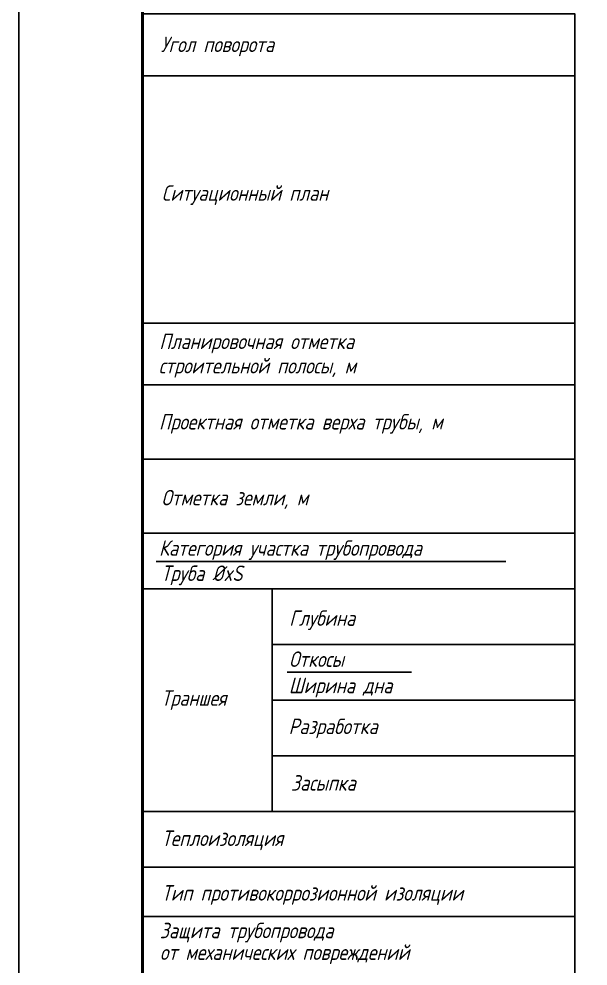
# Model space of a CAD drawing. Extents: x 0 to 841, y 0 to 683.
# Drawn here: x 0 to 92.1, y 242.9 to 396.1 of the extents above; entities that cross this region are included whole.
import ezdxf
from ezdxf.enums import TextEntityAlignment as Align

# ---------------------------------------------------------------- set-up
doc = ezdxf.new("R2010")
doc.units = 0
doc.layers.add('ИИ_ОФОРМЛЕНИЕ_025', color=7, linetype='Continuous', lineweight=25)
doc.layers.add('ИИ_ПРОФИЛЬ_025', color=7, linetype='Continuous', lineweight=25)
doc.styles.add('VNIPISIMPLEXCUR', font='simplex.shx', dxfattribs={"width": 0.8, "oblique": 15})

# ---------------------------------------------------------------- blocks, each defined once
blk = doc.blocks.new('ИИ04007')
at = {"color": 0, "linetype": 'Continuous', "lineweight": 25}
blk.add_lwpolyline([(-70, 0), (-70, -303), (0, -303), (0, 0), (-70, 0)], close=True, dxfattribs=at)
for points in [[(-70, -10), (0, -10)], [(-70, -50), (0, -50)], [(-70, -60), (0, -60)], [(-70, -72), (0, -72)], [(-70, -84), (0, -84)], [(-67.81, -88.55), (-11.16, -88.55)], [(-70, -93), (0, -93)], [(-70, -93), (-49, -93)], [(-49, -93), (-49, -102)], [(-49, -93), (-49, -129)], [(-49, -102), (0, -102)], [(-46.58, -106.46), (-26.46, -106.46)], [(-49, -111), (0, -111)], [(-49, -120), (0, -120)], [(-70, -129), (0, -129)], [(-70, -138), (0, -138)], [(-70, -146), (0, -146)]]:
    blk.add_lwpolyline(points, dxfattribs=at)
at = {"color": 0, "linetype": 'Continuous', "lineweight": 25, "style": 'VNIPISIMPLEXCUR', "oblique": 15, "width": 0.8}
for s, p in [('Угол поворота', (-67.03, -6.16)), ('Ситуационный план', (-66.88, -30.21)), ('Планировочная отметка', (-67.27, -54.2)), ('строительной полосы, м', (-67.37, -58.14)), ('Проектная отметка верха трубы, м', (-67.32, -67.21)), ('Отметка земли, м', (-66.93, -79.48)), ('Категория участка трубопровода', (-67.32, -87.63)), ('Труба %%CxS', (-66.97, -91.71)), ('Глубина', (-46.25, -98.97)), ('Откосы', (-46.27, -105.61)), ('Ширина дна', (-46.32, -109.87)), ('Траншея', (-66.96, -111.89)), ('Разработка', (-46.34, -116.48)), ('Засыпка', (-45.96, -125.63)), ('Теплоизоляция', (-66.89, -134.58)), ('Тип противокоррозионной изоляции', (-66.9, -143.42)), ('Защита трубопровода', (-67.2, -149.5)), ('от механических повреждений', (-67.17, -153.01))]:
    blk.add_text(s, height=2.5, dxfattribs=at).set_placement(p)
blk = doc.blocks.new('ИИ03А1Г')
at = {"color": 0, "linetype": 'Continuous', "lineweight": 25}
blk.add_lwpolyline([(0, 0), (0, 594), (841, 594), (841, 0)], close=True, dxfattribs=at)
at = {"color": 0, "linetype": 'Continuous', "lineweight": 50}
blk.add_lwpolyline([(20, 5), (20, 589), (836, 589), (836, 5)], close=True, dxfattribs=at)
at = {"color": 0, "linetype": 'Continuous', "style": 'VNIPISIMPLEXCUR', "oblique": 15, "width": 0.8, "flags": 8}
blk.add_attdef('FORMAT', text='', height=2.5, dxfattribs=at).set_placement((836, 1.25), align=Align.RIGHT)

msp = doc.modelspace()

# ---------------------------------------------------------------- block references
at = {"layer": 'ИИ_ОФОРМЛЕНИЕ_025'}
msp.add_blockref('ИИ03А1Г', (0, 88.884), dxfattribs=at)
at = {"layer": 'ИИ_ПРОФИЛЬ_025'}
msp.add_blockref('ИИ04007', (90, 396.884), dxfattribs=at)

doc.saveas('drawing.dxf')
